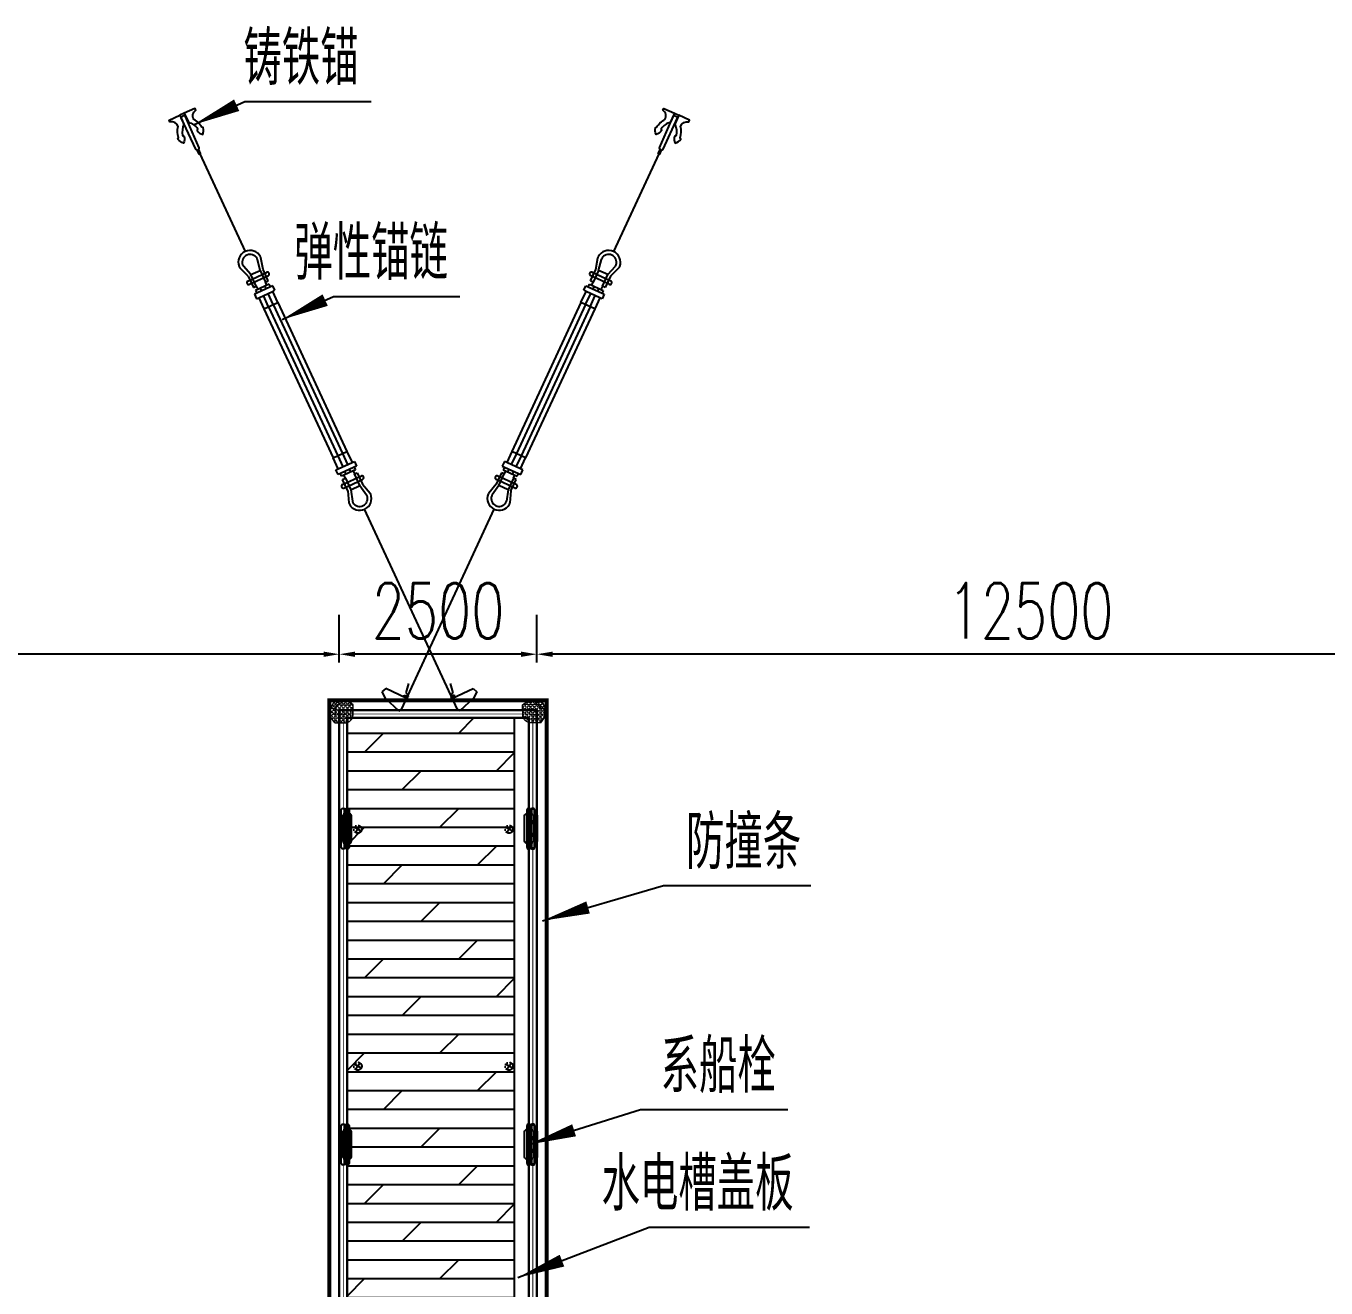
# Model space of a CAD drawing. Extents: x -89702 to 926017, y -610001 to -56924.
# Drawn here: x 61728 to 78184, y -310472 to -294495 of the extents above; entities that cross this region are included whole.
import ezdxf

# ---------------------------------------------------------------- set-up
doc = ezdxf.new("R2010")
doc.units = 0
doc.header["$LTSCALE"] = 10
doc.header["$MEASUREMENT"] = 0
doc.linetypes.add('ACAD_ISO14W100', pattern=[24, 12, -3, 0, -3, 0, -3, 0, -3])
doc.linetypes.add('CENTER', pattern=[2, 1.25, -0.25, 0.25, -0.25])
for name, color, linetype in [('AECOM-园建', 2, 'Continuous'), ('DIM_LEAD', 3, 'Continuous'), ('PUB_DIM', 3, 'Continuous'), ('PUB_TEXT', 7, 'Continuous'), ('W- bollard系船栓', 4, 'Continuous'), ('W-_ANTICOLLISION防撞措施', 6, 'Continuous'), ('W-ALUMINUM_FRAME铝架', 30, 'Continuous'), ('W-MOUNTING固定方式', 5, 'Continuous'), ('W-PLASTIC_RAILINGS塑木栏杆', 6, 'Continuous'), ('W-STEEL_FRAME钢架', 3, 'Continuous'), ('W-WOOD_FLOOR木地板', 30, 'Continuous')]:
    doc.layers.add(name, color=color, linetype=linetype)
doc.layers.add('护舷', color=40, linetype='Continuous', lineweight=15)
doc.layers.add('护角', color=8, linetype='Continuous', lineweight=9)
doc.styles.add('_TCH_DIM', font='SIMPLEX', dxfattribs={"bigfont": 'GBCBIG'})
doc.styles.add('STANDARD_T3', font='simplex.shx', dxfattribs={"width": 0.7, "bigfont": 'gbcbig.shx'})
doc.dimstyles.new('W&&200', dxfattribs={"dimtxt": 700, "dimasz": 200, "dimexe": 500, "dimexo": 600, "dimgap": 200, "dimtad": 1, "dimdec": 0, "dimzin": 0, "dimdsep": 46, "dimtxsty": 'STANDARD_T3', "dimcen": 0.09, "dimclrd": 1, "dimclre": 1, "dimclrt": 7, "dimazin": 2, "dimtfac": 1, "dimtdec": 0, "dimtix": 1, "dimtmove": 2, "dimatfit": 3, "dimfxl": 0, "dimtolj": 1, "dimtzin": 0, "dimarcsym": 0})

# ---------------------------------------------------------------- blocks, each defined once
blk = doc.blocks.new('A$C6f7a73f6')
blk.add_hatch(color=3).paths.add_polyline_path([(485, 384), (635, 384, 1)])
at = {"color": 5}
for p, q in [((228, 434), (240, 434)), ((228, 408), (240, 408)), ((228, 363), (240, 363)), ((228, 337), (240, 337)), ((293, 399), (305, 399)), ((293, 372), (305, 372))]:
    blk.add_line(p, q, dxfattribs=at)
at = {"color": 0, "linetype": 'ByBlock'}
blk.add_lwpolyline([(200, 634), (920, 634), (920, 134), (200, 134)], close=True, dxfattribs=at)
at = {"color": 6}
for points in [[(512, 466), (494, 496)], [(561, 480), (560, 516)], [(606, 468), (624, 496)], [(466, 384), (430, 386)], [(477, 338), (446, 320)], [(478, 432), (450, 450)], [(642, 336), (674, 318)], [(643, 430), (674, 448)], [(654, 384), (690, 386)], [(514, 304), (496, 272)], [(559, 288), (560, 256)], [(608, 302), (626, 272)]]:
    blk.add_lwpolyline(points, dxfattribs=at)
at = {"color": 7, "true_color": 0xffffff}
for points in [[(778, 503), (777, 511), (817, 525)], [(778, 503), (871, 504), (875, 512), (834, 522)], [(817, 529), (814, 505)], [(839, 502), (833, 530), (817, 529)], [(819, 501), (819, 489)], [(835, 502), (836, 486)], [(779, 406), (755, 384), (744, 359), (741, 347)], [(777, 349), (741, 347)], [(741, 335), (741, 339), (741, 347)], [(742, 319), (742, 323), (742, 331)], [(746, 335), (745, 339), (745, 347)], [(746, 319), (746, 323), (746, 331)], [(748, 290), (749, 347)], [(750, 335), (749, 339), (749, 347)], [(750, 319), (750, 323), (750, 331)], [(754, 335), (753, 339), (753, 348)], [(754, 319), (754, 323), (754, 331)], [(756, 291), (757, 348)], [(758, 340), (757, 344), (757, 348)], [(759, 319), (758, 323), (758, 336)], [(762, 340), (761, 344), (761, 348)], [(762, 324), (762, 328), (762, 336)], [(764, 291), (765, 348)], [(766, 340), (765, 344), (765, 348)], [(766, 324), (766, 328), (766, 336)], [(770, 340), (769, 344), (769, 348)], [(770, 324), (770, 328), (770, 336)], [(772, 292), (773, 349)], [(774, 340), (774, 345), (773, 349)], [(775, 324), (774, 328), (774, 336)], [(792, 374), (780, 369), (777, 357)], [(777, 357), (777, 349)], [(779, 406), (794, 419), (797, 435)], [(792, 374), (825, 367), (861, 373)], [(846, 441), (805, 439), (797, 435)], [(797, 435), (854, 438)], [(798, 431), (854, 434)], [(817, 440), (817, 456), (805, 456)], [(805, 439), (805, 456)], [(812, 468), (809, 456)], [(809, 456), (841, 457)], [(815, 489), (811, 484), (812, 476)], [(812, 476), (840, 478)], [(812, 468), (840, 470), (841, 457)], [(815, 489), (836, 486), (840, 482)], [(816, 468), (816, 477)], [(837, 453), (817, 456)], [(819, 489), (820, 477)], [(832, 485), (832, 477)], [(836, 469), (836, 478)], [(845, 454), (841, 457), (837, 453)], [(837, 453), (838, 441)], [(840, 478), (840, 482)], [(846, 441), (845, 454)], [(846, 441), (854, 438)], [(855, 418), (854, 438)], [(855, 418), (860, 406), (872, 402)], [(878, 358), (874, 370), (861, 373)], [(872, 402), (880, 403)], [(892, 411), (891, 358), (878, 358)], [(881, 394), (882, 374), (878, 358)], [(880, 411), (881, 394)], [(892, 411), (880, 411)], [(881, 394), (893, 395)], [(882, 374), (894, 375)], [(890, 366), (915, 364)], [(892, 403), (913, 404)], [(896, 403), (898, 367)], [(897, 399), (917, 400)], [(898, 371), (918, 368)], [(913, 404), (915, 364)], [(917, 400), (918, 368)], [(743, 302), (743, 307), (742, 315)], [(744, 290), (743, 294), (747, 299)], [(744, 290), (743, 298)], [(747, 303), (747, 307), (747, 315)], [(751, 303), (751, 307), (751, 315)], [(752, 291), (751, 299)], [(752, 291), (752, 295), (755, 299)], [(755, 303), (755, 307), (755, 315)], [(759, 303), (759, 307), (759, 315)], [(760, 291), (760, 299)], [(760, 291), (760, 299)], [(763, 303), (763, 308), (763, 320)], [(767, 308), (767, 312), (767, 320)], [(768, 291), (768, 296), (767, 304)], [(768, 291), (768, 296), (768, 300), (771, 304)], [(771, 308), (771, 312), (771, 320)], [(775, 308), (775, 312), (775, 320)], [(776, 292), (776, 296), (776, 304)]]:
    blk.add_lwpolyline(points, dxfattribs=at)
blk.add_lwpolyline([(200, 459), (350, 459), (350, 309), (200, 309)], close=True)
at = {"color": 5}
for centre, radius in [((311, 385), 31), ((325, 385), 6)]:
    blk.add_circle(centre, radius, dxfattribs=at)
at = {"color": 6}
blk.add_circle((560, 384), 75, dxfattribs=at)
at = {"color": 5}
for centre, start, end in [((234, 434), 0, 180), ((234, 408), 180, 0), ((234, 363), 0, 180), ((234, 337), 180, 0), ((299, 399), 0, 180), ((299, 372), 180, 0)]:
    blk.add_arc(centre, 6, start, end, dxfattribs=at)
blk = doc.blocks.new('$matou$00000081')
at = {"elevation": 0}
for points in [[(115.4, -12.5, 1.151757), (115.4, 12.5), (-115.4, 12.5, 1.151757), (-115.4, -12.5), (115.4, -12.5)], [(-96.2, 12.5, -0.182727), (-79.9, 27.6), (80.9, 27.6, -0.182727), (97.2, 12.5)], [(97.2, -12.5, -0.182727), (80.9, -27.6), (-79.9, -27.6, -0.182727), (-96.2, -12.5, -0.127039)]]:
    blk.add_lwpolyline(points, format="xyb", dxfattribs=at)
for centre, radius in [((-39.5, 0, 0), 10.9), ((-39.5, 0, 0), 7.27), ((40.5, 0, 0), 10.9), ((40.5, 0, 0), 7.27)]:
    blk.add_circle(centre, radius)
blk = doc.blocks.new('ZFQ')
at = {"layer": 'W-WOOD_FLOOR木地板'}
h = blk.add_hatch(dxfattribs=at)
h.set_pattern_fill('DOLMIT', color=256, scale=300)
h.set_pattern_definition([(0, (-1737049.58, -2606807.6), (0, 238.122618), []), (45, (-1737049.6, -2606807.6), (-476.24491, 476.24491), [336.75638, -673.512])])
h.paths.add_polyline_path([(965, 11900), (-1150, 11900), (-1150, 1470), (-2130, 0), (1907, 0), (965, 1414)])
at = {"layer": 'W-ALUMINUM_FRAME铝架', "color": 0}
for points in [[(965, 11900), (965, 1414), (1907, 0)], [(1150, 11900), (1150, 1470), (2130, 0)]]:
    blk.add_lwpolyline(points, dxfattribs=at)
at = {"layer": 'W-STEEL_FRAME钢架'}
for points in [[(-2250, 0), (-1250, 1500), (-1250, 12000), (1250, 12000), (1250, 1500), (2250, 0)], [(-2130, 0), (-1150, 1470), (-1150, 11900), (1150, 11900), (1150, 1470), (2130, 0)]]:
    blk.add_lwpolyline(points, close=True, dxfattribs=at)
at = {"layer": 'W- bollard系船栓', "xscale": 2}
for p, yscale, rotation in [((-1200, 10500, 0), -2, 89.99999999999993), ((1200, 10500, 0), 2, 90.00000000000006), ((-1200, 6500, 0), -2, 89.99999999999993), ((1200, 6500, 0), 2, 90.00000000000006), ((-1200, 2500, 0), -2, 89.99999999999993), ((1200, 2500, 0), 2, 90.00000000000006)]:
    blk.add_blockref('$matou$00000081', p, dxfattribs=dict(at, yscale=yscale, rotation=rotation))
at = {"layer": 'W-STEEL_FRAME钢架', "rotation": 90}
blk.add_blockref('A$C6f7a73f6', (1218, 2846), dxfattribs=at)
blk = doc.blocks.new('*D1309')
at = {"layer": 'Defpoints', "color": 0, "transparency": 16777216}
for p in [(68194, -302448), (68194, -303155), (80694, -303155)]:
    blk.add_point(p, dxfattribs=at)
at = {"layer": 'W-STEEL_FRAME钢架', "color": 1, "lineweight": -2, "transparency": 16777216}
for p, q in [((68194, -302555), (68194, -301948)), ((80694, -302555), (80694, -301948)), ((80494, -302448), (68394, -302448))]:
    blk.add_line(p, q, dxfattribs=at)
at = {"layer": 'W-STEEL_FRAME钢架', "color": 1, "transparency": 16777216}
for points in [[(68394, -302415), (68394, -302482), (68194, -302448)], [(80494, -302415), (80494, -302482), (80694, -302448)]]:
    blk.add_solid(points, dxfattribs=at)
at = {"layer": 'W-STEEL_FRAME钢架', "color": 7, "transparency": 16777216, "insert": (74444, -301898), "char_height": 700, "attachment_point": 5, "style": 'STANDARD_T3'}
blk.add_mtext('\\A1;12500', dxfattribs=at)
blk = doc.blocks.new('*D1310')
at = {"layer": 'Defpoints', "color": 0, "transparency": 16777216}
for p in [(65694, -302448), (65694, -303155), (68194, -303155)]:
    blk.add_point(p, dxfattribs=at)
at = {"layer": 'W-STEEL_FRAME钢架', "color": 1, "lineweight": -2, "transparency": 16777216}
for p, q in [((65694, -302555), (65694, -301948)), ((68194, -302555), (68194, -301948)), ((67994, -302448), (65894, -302448))]:
    blk.add_line(p, q, dxfattribs=at)
at = {"layer": 'W-STEEL_FRAME钢架', "color": 1, "transparency": 16777216}
for points in [[(65894, -302415), (65894, -302482), (65694, -302448)], [(67994, -302415), (67994, -302482), (68194, -302448)]]:
    blk.add_solid(points, dxfattribs=at)
at = {"layer": 'W-STEEL_FRAME钢架', "color": 7, "transparency": 16777216, "insert": (66944, -301898), "char_height": 700, "attachment_point": 5, "style": 'STANDARD_T3'}
blk.add_mtext('\\A1;2500', dxfattribs=at)
blk = doc.blocks.new('*D1311')
at = {"layer": 'Defpoints', "color": 0, "transparency": 16777216}
for p in [(53194, -302448), (53194, -303155), (65694, -303155)]:
    blk.add_point(p, dxfattribs=at)
at = {"layer": 'W-STEEL_FRAME钢架', "color": 1, "lineweight": -2, "transparency": 16777216}
for p, q in [((53194, -302555), (53194, -301948)), ((65694, -302555), (65694, -301948)), ((65494, -302448), (53394, -302448))]:
    blk.add_line(p, q, dxfattribs=at)
at = {"layer": 'W-STEEL_FRAME钢架', "color": 1, "transparency": 16777216}
for points in [[(53394, -302415), (53394, -302482), (53194, -302448)], [(65494, -302415), (65494, -302482), (65694, -302448)]]:
    blk.add_solid(points, dxfattribs=at)
at = {"layer": 'W-STEEL_FRAME钢架', "color": 7, "transparency": 16777216, "insert": (59444, -301898), "char_height": 700, "attachment_point": 5, "style": 'STANDARD_T3'}
blk.add_mtext('\\A1;12500', dxfattribs=at)
blk = doc.blocks.new('护角')
at = {"layer": '护角', "linetype": 'Continuous', "lineweight": 0}
h = blk.add_hatch(dxfattribs=at)
h.set_pattern_fill('ANGLE', color=40, scale=5, angle=45)
h.set_pattern_definition([(45, (0, 0), (-24.6957, 24.6957), [25.4, -9.525]), (135, (0, 0), (-24.6957, -24.6957), [25.4, -9.525])])
h.paths.add_polyline_path([(229, 177, 0.414214), (177, 229), (0, 229), (0, 100, 0.414214), (100, 0), (229, 0)])
h.paths.add_polyline_path([(177, 280), (67, 280), (0, 229), (177, 229)])
h.paths.add_polyline_path([(177, 280), (177, 229, -0.414214), (229, 177), (280, 177, 0.414214)])
h.paths.add_polyline_path([(280, 177), (229, 177), (229, 0), (280, 65)])
at = {"layer": '护角', "color": 40, "linetype": 'Continuous', "lineweight": 0}
for p, q in [((0, 229), (67, 280)), ((0, 229), (0, 100)), ((177, 229), (0, 229)), ((67, 280), (177, 280)), ((177, 229), (177, 280)), ((229, 177), (229, 0)), ((229, 177), (280, 177)), ((280, 177), (280, 65)), ((100, 0), (229, 0)), ((229, 0), (280, 65))]:
    blk.add_line(p, q, dxfattribs=at)
at = {"layer": '护角', "color": 1, "linetype": 'CENTER', "ltscale": 0.2}
for p, q in [((224, 229), (235, 229)), ((229, 224), (229, 235))]:
    blk.add_line(p, q, dxfattribs=at)
at = {"layer": '护角', "color": 40, "linetype": 'Continuous', "lineweight": 0}
for centre, radius, start, end in [((177, 177), 103, 0, 90), ((177, 177), 52.2, 0, 90), ((100, 100), 100, 180, 270)]:
    blk.add_arc(centre, radius, start, end, dxfattribs=at)
blk = doc.blocks.new('A$Cfe1adb12')
at = {"layer": '护舷', "rotation": 320.3357902113834}
blk.add_blockref('护角', (0, 179), dxfattribs=at)
blk = doc.blocks.new('$matou$00000106')
blk.add_line((-31, -275, 0), (31, -275, 0))
at = {"elevation": 0}
for points in [[(1, 275), (-10, 275), (-10, 219), (-23, 201), (-27, -239), (-21, -245), (0, -245)], [(0, 275), (11, 275), (11, 219), (24, 201), (28, -239), (21, -245), (0, -245)]]:
    blk.add_lwpolyline(points, dxfattribs=at)
for points in [[(-31, -275), (-31, -149, -0.158691), (-104, -26), (-90, -7, 0.186687), (-133, 68, 0.169045), (-176, -9), (-162, -23, 0.1524), (-109, -153, -0.391481), (-179, -249), (-179, -273), (-31, -275)], [(31, -275), (31, -149, 0.158691), (104, -26), (90, -7, -0.186687), (133, 68, -0.169045), (176, -9), (162, -23, -0.1524), (109, -153, 0.391481), (179, -249), (179, -273), (31, -275)]]:
    blk.add_lwpolyline(points, format="xyb", dxfattribs=at)

msp = doc.modelspace()

# ---------------------------------------------------------------- linework, layer by layer
at = {"layer": 'AECOM-园建'}
for p, q in [((63928.5, -296112.4), (64501.8, -297350.2)), ((69739.4, -296112.4), (69166.1, -297350.2)), ((64661.8, -297828.5), (64632.4, -297842.1)), ((64632.4, -297842.1), (64648.6, -297877.2)), ((64643.4, -297789.8), (64661.8, -297828.5)), ((64823.3, -297796), (64648.5, -297877)), ((64777.9, -297774.7), (64661.8, -297828.5)), ((64777.9, -297774.7), (64760, -297735.7)), ((64807.3, -297761.1), (64777.9, -297774.7)), ((64823.3, -297796), (64807.3, -297761.1)), ((64852.7, -297782.5), (64823.3, -297796)), ((64850.3, -297854.2), (64879.5, -297840.7)), ((64879.5, -297840.7), (64852.7, -297782.5)), ((68788.4, -297840.7), (68815.3, -297782.5)), ((68817.6, -297854.2), (68788.4, -297840.7)), ((68815.3, -297782.5), (68844.6, -297796)), ((68844.6, -297796), (68860.6, -297761.1)), ((68844.6, -297796), (69019.4, -297877)), ((68860.6, -297761.1), (68890, -297774.7)), ((68890, -297774.7), (68908, -297735.7)), ((68890, -297774.7), (69006.2, -297828.5)), ((69024.5, -297789.8), (69006.2, -297828.5)), ((69006.2, -297828.5), (69035.6, -297842.1)), ((69035.6, -297842.1), (69019.4, -297877.2)), ((64648.6, -297877.2), (64619.6, -297890.6)), ((64619.6, -297890.6), (64646.5, -297948.7)), ((64646.5, -297948.7), (64675.6, -297935.2)), ((64675.6, -297935.2), (64850.2, -297854)), ((64675.6, -297935.2), (64740.4, -298075)), ((64740.4, -298075), (64915.6, -297994.4)), ((64915.6, -297994.4), (64850.3, -297854.2)), ((64915.6, -297994.4), (65790.6, -299881.6)), ((68752.4, -297994.4), (67877.3, -299881.6)), ((68752.4, -297994.4), (68817.6, -297854.2)), ((68927.5, -298075), (68752.4, -297994.4)), ((68992.4, -297935.2), (68817.7, -297854)), ((68992.4, -297935.2), (68927.5, -298075)), ((69021.4, -297948.7), (68992.4, -297935.2)), ((69019.4, -297877.2), (69048.3, -297890.6)), ((69048.3, -297890.6), (69021.4, -297948.7)), ((64740.4, -298075), (65615.5, -299962.1)), ((64798.9, -298048.1), (65673.8, -299935.3)), ((64857.3, -298021.2), (65732.2, -299908.4)), ((68810.6, -298021.2), (67935.7, -299908.4)), ((68869, -298048.1), (67994.1, -299935.3)), ((68927.5, -298075), (68052.5, -299962.1)), ((65615.5, -299962.1), (65790.1, -299880.5)), ((65680.2, -300101.9), (65615.5, -299962.1)), ((65790.1, -299880.5), (65855, -300020.9)), ((67877.8, -299880.5), (67812.9, -300020.9)), ((68052.5, -299962.1), (67877.8, -299880.5)), ((67987.7, -300101.9), (68052.5, -299962.1)), ((65651.2, -300115.4), (65680.2, -300101.9)), ((65678.1, -300173.5), (65651.2, -300115.4)), ((65680.2, -300101.9), (65855.1, -300021.1)), ((65882, -300079.1), (65707.2, -300160.2)), ((65868.9, -300127.5), (65752.8, -300181.4)), ((65855, -300020.9), (65884.1, -300007.3)), ((65898.2, -300113.8), (65868.9, -300127.5)), ((65868.9, -300127.5), (65887.1, -300166.4)), ((65911.2, -300065.4), (65882, -300079.1)), ((65882, -300079.1), (65898.2, -300113.8)), ((65884.1, -300007.3), (65911.2, -300065.4)), ((67783.8, -300007.3), (67756.7, -300065.4)), ((67756.7, -300065.4), (67785.9, -300079.1)), ((67785.9, -300079.1), (67769.7, -300113.8)), ((67769.7, -300113.8), (67799, -300127.5)), ((67799, -300127.5), (67780.9, -300166.4)), ((67812.9, -300020.9), (67783.8, -300007.3)), ((67785.9, -300079.1), (67960.7, -300160.2)), ((67799, -300127.5), (67915.2, -300181.4)), ((67987.7, -300101.9), (67812.8, -300021.1)), ((68016.7, -300115.4), (67987.7, -300101.9)), ((67989.8, -300173.5), (68016.7, -300115.4)), ((65707.1, -300160), (65678.1, -300173.5)), ((65723.4, -300195), (65707.1, -300160)), ((65752.8, -300181.4), (65723.4, -300195)), ((65735.4, -300236.6), (65770.4, -300220.4)), ((65802.4, -300380.9), (65735.4, -300236.6)), ((65770.4, -300220.4), (65752.8, -300181.4)), ((67865.6, -300380.9), (67932.5, -300236.6)), ((67897.5, -300220.4), (67915.2, -300181.4)), ((67932.5, -300236.6), (67897.5, -300220.4)), ((67915.2, -300181.4), (67944.6, -300195)), ((67944.6, -300195), (67960.8, -300160)), ((67960.8, -300160), (67989.8, -300173.5)), ((67188.4, -303147.5), (66014.4, -300612.5)), ((66479.5, -303147.5), (67653.6, -300612.5)), ((66281.1, -302881.7), (66233.6, -302922.4)), ((66233.6, -302922.4), (66274.8, -303002.6)), ((66539.8, -303004.5), (66281.1, -302881.7)), ((66570, -302820.6), (66536.5, -302935)), ((66536.5, -302935), (66559.5, -302961.9)), ((67097.9, -302820.6), (67131.5, -302935)), ((67131.5, -302935), (67108.4, -302961.9)), ((67128.1, -303004.5), (67386.9, -302881.7)), ((67386.9, -302881.7), (67434.3, -302922.4)), ((67434.3, -302922.4), (67393.1, -303002.6)), ((66274.8, -303002.6), (66448.3, -303163.1)), ((66513.8, -302973), (66515.3, -302967.2)), ((66537.1, -302992.3), (66513.8, -302973)), ((66515.3, -302967.2), (66542.4, -302975.8)), ((66563.6, -302981.3), (66537.1, -302992.3)), ((66554, -303004.4), (66539.8, -303004.5)), ((66542.4, -302975.8), (66561.7, -302990.8)), ((66561.7, -302990.8), (66554, -303004.4)), ((66559.5, -302961.9), (66563.6, -302981.3)), ((67108.4, -302961.9), (67104.4, -302981.3)), ((67104.4, -302981.3), (67130.8, -302992.3)), ((67125.5, -302975.8), (67106.3, -302990.8)), ((67106.3, -302990.8), (67114, -303004.4)), ((67114, -303004.4), (67128.1, -303004.5)), ((67152.6, -302967.2), (67125.5, -302975.8)), ((67130.8, -302992.3), (67154.2, -302973)), ((67154.2, -302973), (67152.6, -302967.2)), ((67393.1, -303002.6), (67219.6, -303163.1)), ((66448.3, -303163.1), (66479.5, -303147.5)), ((67219.6, -303163.1), (67188.4, -303147.5))]:
    msp.add_line(p, q, dxfattribs=at)
at = {"layer": 'AECOM-园建', "color": 7}
for p, q in [((64691.7, -297589.3), (64656.9, -297449.7)), ((64728.2, -297576.3), (64702.2, -297430.3)), ((68939.7, -297576.3), (68965.7, -297430.3)), ((68976.2, -297589.3), (69011, -297449.7)), ((64541.5, -297661.7), (64435.7, -297556.4)), ((64575.3, -297642.7), (64479.8, -297534.8)), ((64541.5, -297661.7), (64608.4, -297806.1)), ((64643.4, -297789.8), (64575.3, -297642.7)), ((64691.6, -297588.9), (64759.8, -297736.2)), ((64794.8, -297720), (64728.2, -297576.3)), ((68873.2, -297720), (68939.7, -297576.3)), ((68976.3, -297588.9), (68908.1, -297736.2)), ((69024.5, -297789.8), (69092.6, -297642.7)), ((69126.4, -297661.7), (69059.6, -297806.1)), ((69092.6, -297642.7), (69188.1, -297534.8)), ((69126.4, -297661.7), (69232.2, -297556.4)), ((64608.4, -297806.1), (64643.4, -297789.8)), ((64759.8, -297736.2), (64794.8, -297720)), ((68908.1, -297736.2), (68873.2, -297720)), ((69059.6, -297806.1), (69024.5, -297789.8)), ((65886.6, -300166.2), (65921.5, -300150)), ((65921.5, -300150), (65988.2, -300293.6)), ((67746.4, -300150), (67679.8, -300293.6)), ((67781.4, -300166.2), (67746.4, -300150)), ((65770.4, -300220.4), (65838.7, -300367.4)), ((65954.9, -300313.4), (65886.6, -300166.2)), ((65954.7, -300313.1), (66038.8, -300429.8)), ((65988.2, -300293.6), (66082.8, -300407.8)), ((67679.8, -300293.6), (67585.1, -300407.8)), ((67713.3, -300313.1), (67629.2, -300429.8)), ((67713, -300313.4), (67781.4, -300166.2)), ((67897.5, -300220.4), (67829.2, -300367.4)), ((65802.4, -300380.9), (65814.5, -300529.7)), ((65838.7, -300367.4), (65859.4, -300510)), ((67829.2, -300367.4), (67808.5, -300510)), ((67865.6, -300380.9), (67853.5, -300529.7))]:
    msp.add_line(p, q, dxfattribs=at)
at = {"layer": 'AECOM-园建', "color": 6}
for p, q in [((64536, -297725.1), (64771.6, -297616)), ((64559, -297765), (64797.7, -297653.5)), ((69108.9, -297765), (68870.2, -297653.5)), ((69131.9, -297725.1), (68896.3, -297616)), ((65734.9, -300300.8), (65974.2, -300190.7)), ((65750.5, -300344.1), (65985.9, -300234.8)), ((67917.5, -300344.1), (67682, -300234.8)), ((67933, -300300.8), (67693.7, -300190.7))]:
    msp.add_line(p, q, dxfattribs=at)
at = {"layer": 'AECOM-园建', "color": 4}
for p, q in [((64575.3, -297642.7), (64691.6, -297588.9)), ((69092.6, -297642.7), (68976.3, -297588.9)), ((64690.9, -297815), (64707, -297849.9)), ((64749.2, -297788), (64765.4, -297822.9)), ((68918.7, -297788), (68902.6, -297822.9)), ((68977, -297815), (68960.9, -297849.9)), ((64798.9, -298048.1), (64734.1, -297908)), ((64857.3, -298021.2), (64792.3, -297880.9)), ((68810.6, -298021.2), (68875.6, -297880.9)), ((68869, -298048.1), (68933.9, -297908)), ((65673.7, -299934.9), (65738.7, -300074.9)), ((65732.2, -299908.4), (65796.9, -300048)), ((67935.7, -299908.4), (67871.1, -300048)), ((67994.2, -299934.9), (67929.3, -300074.9)), ((65781.9, -300167.9), (65765.7, -300133)), ((65840.2, -300140.8), (65824, -300106)), ((67827.8, -300140.8), (67843.9, -300106)), ((67886.1, -300167.9), (67902.2, -300133)), ((65838.7, -300367.4), (65954.9, -300313.4)), ((67829.2, -300367.4), (67713, -300313.4))]:
    msp.add_line(p, q, dxfattribs=at)
at = {"layer": 'AECOM-园建', "color": 7}
for centre, radius, start, end in [((64564.9, -297486.3), 150, 28.19299, 200.23245), ((69103.1, -297486.3), 150, 339.76755, 151.80701), ((64564.9, -297486.3), 100, 29.37851, 197.86824), ((64517.3, -297501.7), 50, 197.86824, 221.50455), ((64608.4, -297461.8), 50, 13.97629, 29.37851), ((64653, -297439.1), 50, 10.09241, 28.19299), ((69014.9, -297439.1), 50, 151.80701, 169.90759), ((69059.5, -297461.8), 50, 150.62149, 166.02371), ((69103.1, -297486.3), 100, 342.13176, 150.62149), ((69150.7, -297501.7), 50, 318.49545, 342.13176), ((64471, -297520.9), 50, 200.23245, 225.10725), ((69196.9, -297520.9), 50, 314.89275, 339.76755), ((65951.3, -300476.4), 150, 209.52078, 21.56024), ((65951.3, -300476.4), 100, 211.88499, 20.37471), ((65998.2, -300459), 50, 20.37471, 35.77694), ((66044.3, -300439.7), 50, 21.56024, 39.66082), ((67716.6, -300476.4), 150, 158.43976, 330.47922), ((67623.6, -300439.7), 50, 140.33918, 158.43976), ((67716.6, -300476.4), 100, 159.62529, 328.11501), ((67669.7, -300459), 50, 144.22306, 159.62529), ((65864.3, -300525.7), 50, 184.64598, 209.52078), ((65908.9, -300502.8), 50, 188.24867, 211.88499), ((67759.1, -300502.8), 50, 328.11501, 351.75133), ((67803.6, -300525.7), 50, 330.47922, 355.35402)]:
    msp.add_arc(centre, radius, start, end, dxfattribs=at)
at = {"layer": 'AECOM-园建', "color": 6}
for centre, radius, start, end in [((64784.5, -297634.9), 22.9, 305.46612, 125.22233), ((68883.5, -297634.9), 22.9, 54.77767, 234.53388), ((64547.5, -297745), 23, 119.97776, 299.97776), ((69120.4, -297745), 23, 240.02224, 60.02224), ((65742.7, -300322.5), 23, 109.77547, 289.77547), ((65979.8, -300212.9), 22.9, 284.5309, 104.28711), ((67688.1, -300212.9), 22.9, 75.71289, 255.4691), ((67925.3, -300322.5), 23, 250.22453, 70.22453)]:
    msp.add_arc(centre, radius, start, end, dxfattribs=at)
at = {"layer": 'DIM_LEAD'}
for p, q in [((63848, -295745), (64498, -295450.7)), ((64498, -295450.7), (66098.2, -295450.7)), ((64968.5, -298212), (65618.5, -297917.7)), ((65618.5, -297917.7), (67218.7, -297917.7)), ((68266.6, -305821.5), (69799.3, -305376.8)), ((69799.3, -305376.8), (71662.5, -305376.8)), ((68093.5, -308655.3), (69507.8, -308210.6)), ((69507.8, -308210.6), (71371, -308210.6)), ((67952.3, -310340.6), (69615.3, -309701.8)), ((69615.3, -309701.8), (71643.6, -309701.8))]:
    msp.add_line(p, q, dxfattribs=at)
for points in [[(63848, -295745, 0, 160, 0), (64394.6, -295497.6, 0, 0, 0)], [(64968.5, -298212, 0, 160, 0), (65515.1, -297964.6, 0, 0, 0)], [(68266.6, -305821.5, 0, 160, 0), (68842.8, -305654.3, 0, 0, 0)], [(68093.5, -308655.3, 0, 160, 0), (68665.9, -308475.3, 0, 0, 0)], [(67952.3, -310340.6, 0, 160, 0), (68512.4, -310125.4, 0, 0, 0)]]:
    msp.add_lwpolyline(points, format="xyseb", dxfattribs=at)
at = {"layer": 'PUB_DIM', "color": 3, "linetype": 'ACAD_ISO14W100'}
for p, q in [((65970.5, -304690), (65884.6, -304638.9)), ((65956.9, -304623.7), (65898, -304704.5)), ((67885.4, -304690), (67799.5, -304638.9)), ((67871.8, -304623.7), (67812.9, -304704.5)), ((65970.5, -307690), (65884.6, -307638.9)), ((65956.9, -307623.7), (65898, -307704.5)), ((67885.4, -307690), (67799.5, -307638.9)), ((67871.8, -307623.7), (67812.9, -307704.5))]:
    msp.add_line(p, q, dxfattribs=at)
for centre in [(65927.6, -304664.3), (67842.5, -304664.3), (65927.6, -307664.3), (67842.5, -307664.3)]:
    msp.add_circle(centre, 50, dxfattribs=at)
at = {"layer": 'W-_ANTICOLLISION防撞措施', "color": 5, "const_width": 50}
msp.add_lwpolyline([(90071.5, -317780.3), (90071.5, -315030.3), (84260.4, -315030.3), (83318.5, -313617.4), (83318.5, -303030.3), (80568.5, -303030.3), (80568.5, -313617.4), (79626.6, -315030.3), (69260.4, -315030.3), (68318.5, -313617.4), (68318.5, -303030.3), (65568.5, -303030.3), (65568.5, -313617.4), (64626.6, -315030.3), (54268.8, -315030.3)], dxfattribs=at)
at = {"layer": 'W-PLASTIC_RAILINGS塑木栏杆', "ltscale": 0.5, "const_width": 10}
msp.add_lwpolyline([(89896.5, -317592.3), (89896.5, -315205.3), (84166.8, -315205.3), (83143.5, -313670.4), (83143.5, -303205.3), (80743.5, -303205.3), (80743.5, -313670.4), (79720.3, -315205.3), (69166.8, -315205.3), (68143.5, -313670.4), (68143.5, -303205.3), (65743.5, -303205.3), (65743.5, -313670.4), (64720.3, -315205.3), (54155.7, -315188.1)], dxfattribs=at)
at = {"layer": 'W-STEEL_FRAME钢架'}
for points in [[(49478.5, -320655.3), (62778.5, -320655.3), (63436, -317656.1), (89943.5, -317655.3), (89943.5, -315155.3), (84193.5, -315155.3), (83193.5, -313655.3), (83193.5, -303155.3), (80693.5, -303155.3), (80693.5, -313655.3), (79693.5, -315155.3), (69193.5, -315155.3), (68193.5, -313655.3), (68193.5, -303155.3), (65693.5, -303155.3), (65693.5, -313655.3), (64693.5, -315155.3), (54193.9, -315155.3)], [(49578.5, -320555.3), (62698, -320555.3), (63355.5, -317556.1), (89843.5, -317555.3), (89843.5, -315255.3), (84140, -315255.3), (83093.5, -313685.5), (83093.5, -303255.3), (80793.5, -303255.3), (80793.5, -313685.5), (79747.1, -315255.3), (69140, -315255.3), (68093.5, -313685.5), (68093.5, -303255.3), (65793.5, -303255.3), (65793.5, -313685.5), (64747.1, -315255.3), (54140.4, -315255.3)]]:
    msp.add_lwpolyline(points, dxfattribs=at)

# ---------------------------------------------------------------- block references
at = {"rotation": 128.8989538612547}
msp.add_blockref('A$Cfe1adb12', (66005.5, -303205.4), dxfattribs=at)
at = {"xscale": -1, "rotation": 231.1010461387453}
msp.add_blockref('A$Cfe1adb12', (67878.3, -303205.4), dxfattribs=at)
msp.add_blockref('ZFQ', (66943.5, -315155.3))
at = {"layer": 'W- bollard系船栓', "xscale": 2}
for p, yscale, rotation in [((65793.5, -304655.3, 0), -2, 89.99999999999993), ((68093.5, -304655.3, 0), 2, 90), ((65793.5, -308655.3, 0), -2, 89.99999999999993), ((68093.5, -308655.3, 0), 2, 90)]:
    msp.add_blockref('$matou$00000081', p, dxfattribs=dict(at, yscale=yscale, rotation=rotation))
at = {"layer": 'W-MOUNTING固定方式', "zscale": 0.5, "rotation": 204.2235542229588}
msp.add_blockref('$matou$00000106', (63815.7, -295861.6, 0), dxfattribs=at)
at = {"layer": 'W-MOUNTING固定方式', "yscale": -1, "zscale": 0.5, "rotation": 335.7764457770412}
msp.add_blockref('$matou$00000106', (69852.2, -295861.6, 0), dxfattribs=at)

# ---------------------------------------------------------------- texts
at = {"layer": 'PUB_TEXT', "color": 7, "style": '_TCH_DIM'}
for s, p in [('铸铁锚', (64480.7, -295240.7)), ('弹性锚链', (65124.7, -297707.7)), ('防撞条', (70082.3, -305166.8)), ('系船栓', (69761, -308000.6)), ('水电槽盖板', (69013.4, -309491.8))]:
    msp.add_text(s, height=675.18, dxfattribs=at).set_placement(p)

# ---------------------------------------------------------------- dimensions: what is measured, and where the dimension line sits
at = {"layer": 'W-STEEL_FRAME钢架'}
for base, p1, p2, picture, middle in [((53193.9, -302448.2), (65693.5, -303155.3), (53193.9, -303155.3), '*D1311', (59443.7, -301898.2)), ((65693.5, -302448.2), (68193.5, -303155.3), (65693.5, -303155.3), '*D1310', (66943.5, -301898.2)), ((68193.5, -302448.2), (80693.5, -303155.3), (68193.5, -303155.3), '*D1309', (74443.5, -301898.2))]:
    dim = msp.add_linear_dim(base=base, p1=p1, p2=p2, dimstyle='W&&200', override={"dimfxl": 400, "dimfxlon": 1}, dxfattribs=at)
    dim.commit()
    dim.dimension.update_dxf_attribs({"geometry": picture, "text_midpoint": middle})

doc.saveas('drawing.dxf')
